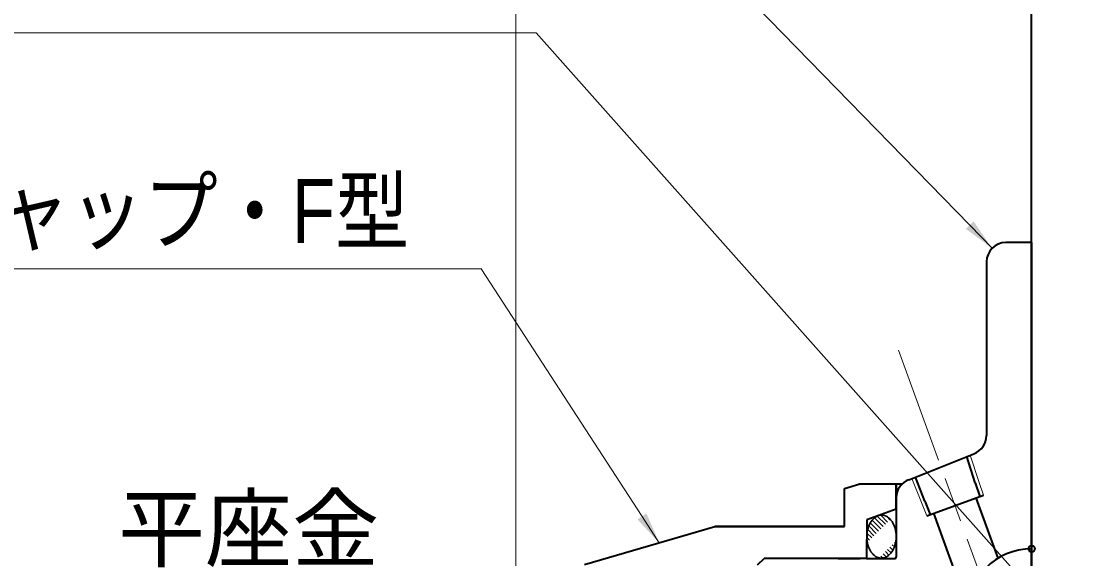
# Model space of a CAD drawing. Units: millimetres at full size, sheet at 1:2; details may follow other scales. Extents: x 2216 to 3898, y 1025 to 2213.
# Drawn here: x 2399 to 2563.2, y 1921 to 2004.4 of the extents above; entities that cross this region are included whole.
import ezdxf
from ezdxf.enums import TextEntityAlignment as Align

# ---------------------------------------------------------------- set-up
doc = ezdxf.new("R2010")
doc.units = ezdxf.units.MM
doc.header["$LTSCALE"] = 2
doc.header["$PDMODE"] = 32
doc.header["$PDSIZE"] = 1
doc.linetypes.add('CHAIN', pattern=[18.5, 12, -1.5, 3.5, -1.5])
doc.linetypes.add('CHAIN_DOUBLE_DASH', pattern=[23.5, 12, -1.5, 3.5, -1.5, 3.5, -1.5])
for name, color, linetype, lineweight in [('1外形線', 7, 'Continuous', 35), ('2細い実線', 3, 'Continuous', 20), ('4中心線', 1, 'CHAIN', 15), ('5想像線', 6, 'CHAIN_DOUBLE_DASH', 15), ('6寸法線', 4, 'Continuous', 13)]:
    doc.layers.add(name, color=color, linetype=linetype, lineweight=lineweight)
doc.styles.add('ＭＳ Ｐゴシック', font='')
doc.styles.get('ＭＳ Ｐゴシック').set_extended_font_data('MS PGothic')

# ---------------------------------------------------------------- blocks, each defined once
blk = doc.blocks.new('filled_arrow')
at = {"color": 0, "linetype": 'Continuous', "lineweight": -2}
blk.add_solid([(7.5, 1.25), (0, 0), (7.5, -1.25)], dxfattribs=at)

msp = doc.modelspace()

# ---------------------------------------------------------------- hatches: boundary and pattern name
at = {"layer": '5想像線'}
h = msp.add_hatch(dxfattribs=at)
h.set_pattern_fill('USER', color=256, style=0, pattern_type=2)
h.set_pattern_definition([(135, (2627.405, 2514.336), (-0.35355, -0.35355), [24, -3, 7, -3, 7, -3])])
edge = h.paths.add_edge_path()
edge.add_ellipse((2532.414, 1924.465), major_axis=(-0.024, -3.328), ratio=0.6852959, start_angle=4.4259, end_angle=-4.03037, ccw=False)
edge.add_line((2532.646, 1921.157), (2532.157, 1921.157))

# ---------------------------------------------------------------- linework, layer by layer
at = {"layer": '1外形線'}
for p, q in [((2555.699, 1917.699), (2555.689, 2015.332)), ((2555.698, 1970.079), (2551.698, 1970.079)), ((2555.698, 1970.079), (2552.698, 1970.079)), ((2555.698, 1970.079), (2555.698, 1895.804)), ((2548.698, 1967.079), (2548.698, 1940.14)), ((2536.672, 1933.298), (2546.724, 1937.321)), ((2546.964, 1932.819), (2545.627, 1936.882)), ((2526.698, 1931.933), (2528.911, 1932.603)), ((2534.698, 1932.581), (2528.911, 1932.581)), ((2534.698, 1928.755), (2534.698, 1932.581)), ((2534.698, 1932.579), (2534.698, 1921.279)), ((2535.556, 1932.579), (2534.698, 1932.579)), ((2539.148, 1929.974), (2537.661, 1933.694)), ((2546.964, 1932.819), (2547.661, 1930.7)), ((2526.698, 1926.057), (2526.698, 1931.933)), ((2526.698, 1926.057), (2526.698, 1931.933)), ((2539.43, 1927.704), (2548.207, 1930.898)), ((2539.148, 1929.974), (2539.976, 1927.902)), ((2550.518, 1921.126), (2547.107, 1930.498)), ((2534.698, 1928.746), (2530.119, 1927.079)), ((2545.764, 1913.724), (2540.53, 1928.104)), ((2486.371, 1920.167), (2506.555, 1926.057)), ((2526.698, 1926.057), (2506.555, 1926.057)), ((2506.555, 1926.057), (2526.698, 1926.057)), ((2530.119, 1927.079), (2530.098, 1921.079)), ((2513.198, 1920.079), (2514.198, 1921.079)), ((2530.098, 1921.079), (2514.198, 1921.079)), ((2525.698, 1921.079), (2529.098, 1921.079)), ((2530.098, 1921.079), (2534.498, 1921.079))]:
    msp.add_line(p, q, dxfattribs=at)
for centre, radius, start, end in [((2551.698, 1967.079), 3, 90, 180), ((2545.698, 1940.14), 3, 290, 0), ((2537.698, 1930.479), 3, 110, 180), ((2555.698, 1912.579), 10, 90, 180), ((2534.498, 1921.279), 0.2, 270, 0)]:
    msp.add_arc(centre, radius, start, end, dxfattribs=at)
at = {"layer": '1外形線', "color": 1}
msp.add_point((2555.698, 1922.557), dxfattribs=at)
at = {"layer": '2細い実線'}
for p, q in [((2547.51, 1933.018), (2546.168, 1937.098)), ((2538.602, 1929.775), (2537.122, 1933.478)), ((2547.51, 1933.018), (2548.207, 1930.898)), ((2538.602, 1929.775), (2539.43, 1927.704))]:
    msp.add_line(p, q, dxfattribs=at)
at = {"layer": '4中心線'}
msp.add_line((2553.921, 1901.544), (2535.05, 1953.393), dxfattribs=at)
at = {"layer": '5想像線', "lineweight": 30}
msp.add_ellipse((2532.414, 1924.465), major_axis=(-0.024, -3.328), ratio=0.685296, dxfattribs=at)
at = {"layer": '6寸法線'}
msp.add_line((2475.698, 1887.079), (2475.698, 2058.731), dxfattribs=at)
for points in [[(2549.577, 1969.201), (2546.086, 1972.781), (2475.698, 2044.974), (2370.428, 2044.974)], [(2563.169, 1907.739), (2559.848, 1911.477), (2478.861, 2002.619), (2384.068, 2002.619)], [(2497.998, 1923.403), (2495.275, 1927.596), (2470.339, 1965.994), (2304.018, 1965.994)]]:
    msp.add_lwpolyline(points, dxfattribs=at)

# ---------------------------------------------------------------- block references
at = {"layer": '6寸法線', "xscale": 0.667, "yscale": 0.667}
for p, rotation in [((2549.577, 1969.201), 134.3), ((2497.998, 1923.403), 123)]:
    msp.add_blockref('filled_arrow', p, dxfattribs=dict(at, rotation=rotation))

# ---------------------------------------------------------------- texts
at = {"layer": '6寸法線', "style": 'ＭＳ Ｐゴシック', "width": 0.85}
msp.add_text('1.ＳＴマイクロキャップ・F型', height=9.897, dxfattribs=at).set_placement((2305.553, 1967.062), align=Align.BOTTOM_LEFT)
at = {"layer": '6寸法線', "style": 'ＭＳ Ｐゴシック'}
msp.add_text('平座金', height=9.897, dxfattribs=at).set_placement((2454.51, 1925.727), align=Align.MIDDLE_RIGHT)

doc.saveas('drawing.dxf')
